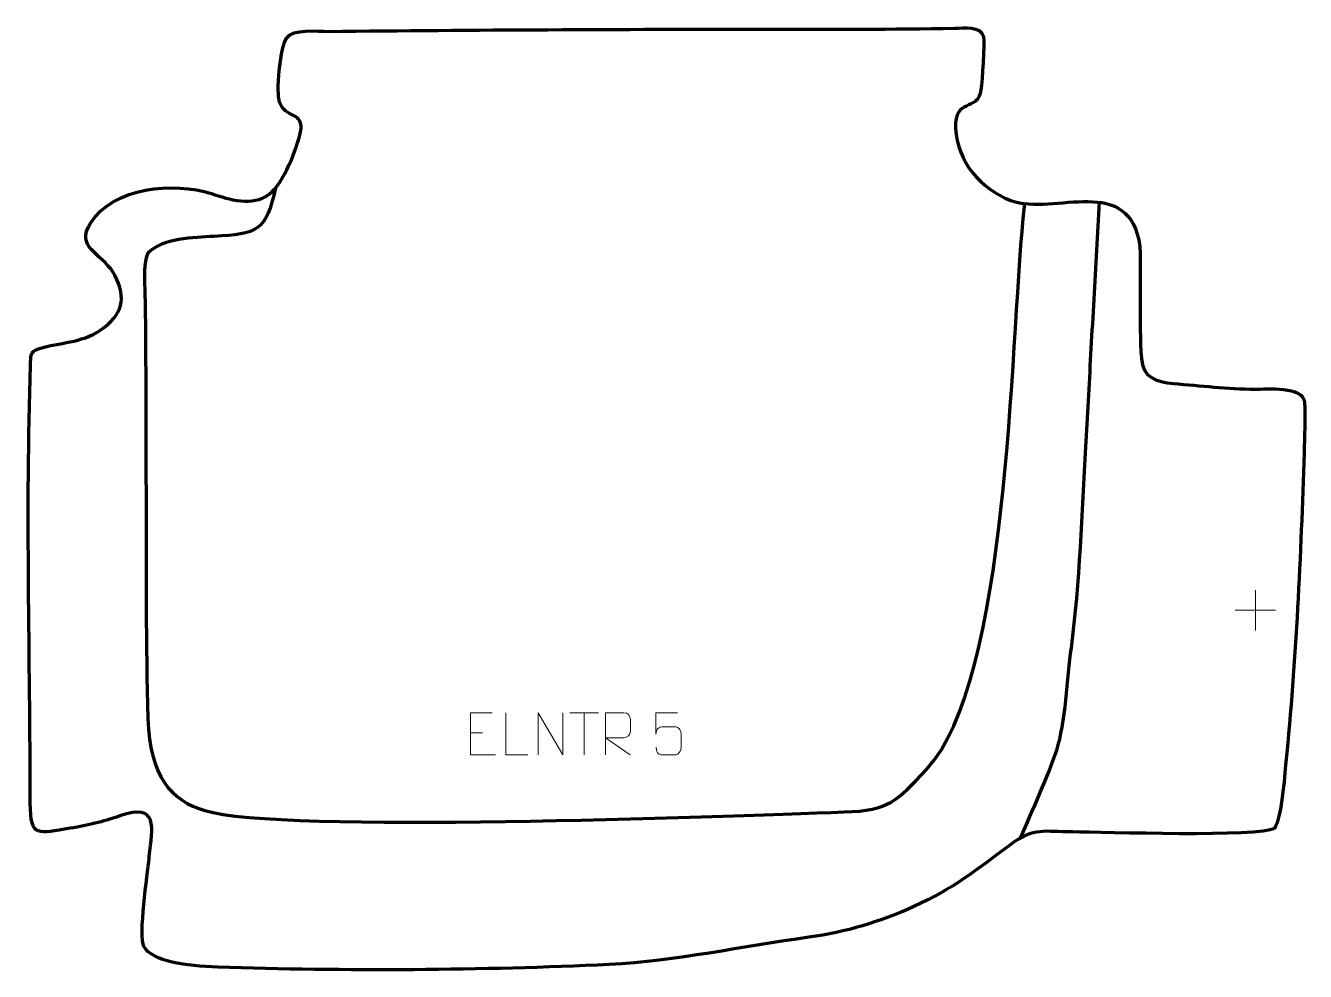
# Model space of a CAD drawing. Header units: millimetres. Extents: x -467 to 291, y 129 to 690.
import ezdxf

# ---------------------------------------------------------------- set-up
doc = ezdxf.new("R2010")
doc.units = ezdxf.units.MM
doc.header["$MEASUREMENT"] = 0
doc.layers.add('layer 2', color=7, linetype='Continuous')
doc.layers.add('layer 3', color=7, linetype='Continuous')

msp = doc.modelspace()

# ---------------------------------------------------------------- linework, layer by layer
at = {"layer": 'layer 2', "color": 142, "lineweight": 158}
for points, knots in [([(-319.2097, 593.1713), (-324.5251, 567.9338), (-329.8865, 565.8269), (-355.7477, 564.5076), (-355.7477, 564.5076), (-367.4605, 563.9101), (-386.2411, 563.5378), (-394.8257, 554.5834), (-394.8257, 554.5834), (-397.9488, 548.0733), (-396.6628, 533.6814), (-396.4383, 526.2138), (-396.4383, 526.2138), (-396.0436, 488.7679), (-395.9757, 451.3198), (-395.9332, 413.8722), (-395.9332, 413.8722), (-395.9332, 413.8722), (-395.93, 410.8762), (-395.93, 410.8762), (-395.93, 410.8762), (-395.9078, 366.7948), (-395.9671, 322.7422), (-394.8324, 278.6702), (-394.8324, 278.6702), (-393.9383, 244.4354), (-380.8529, 230.0033), (-361.0762, 224.1141), (-361.0762, 224.1141), (-315.4273, 210.5207), (-57.785, 220.7295), (17.996, 223.2827), (17.996, 223.2827), (45.1306, 224.2049), (48.9124, 229.6114), (66.8125, 248.4958), (66.8125, 248.4958), (115.5636, 300.651), (116.6517, 498.4144), (124.1165, 575.0613), (124.1165, 575.0613), (124.3582, 577.5433), (124.5999, 580.0253), (124.8417, 582.5073), (124.8417, 582.5073), (124.8417, 582.5073), (124.9867, 583.9965), (124.9867, 583.9965)], [0, 0, 0, 0, 0.07692308, 0.07692308, 0.07692308, 0.07692308, 0.15384615, 0.15384615, 0.15384615, 0.15384615, 0.23076923, 0.23076923, 0.23076923, 0.23076923, 0.30769231, 0.30769231, 0.30769231, 0.30769231, 0.38461538, 0.38461538, 0.38461538, 0.38461538, 0.46153846, 0.46153846, 0.46153846, 0.46153846, 0.53846154, 0.53846154, 0.53846154, 0.53846154, 0.61538462, 0.61538462, 0.61538462, 0.61538462, 0.69230769, 0.69230769, 0.69230769, 0.69230769, 0.76923077, 0.76923077, 0.76923077, 0.76923077, 0.84615385, 0.84615385, 0.84615385, 0.84615385, 1, 1, 1, 1]), ([(122.5857, 207.8047), (129.5065, 224.3645), (138.5391, 243.1605), (144.0101, 259.9585), (144.0101, 259.9585), (149.1544, 275.7535), (150.3942, 303.1307), (152.6897, 320.6058), (152.6897, 320.6058), (157.7933, 359.4591), (159.0853, 400.6086), (161.2715, 439.8621), (161.2715, 439.8621), (161.2715, 439.8621), (161.4379, 442.8494), (161.4379, 442.8494), (161.4379, 442.8494), (162.4639, 461.2713), (163.4899, 479.6931), (164.5159, 498.115), (164.5159, 498.115), (165.5974, 517.5327), (166.6788, 536.9504), (167.7603, 556.368), (167.7603, 556.368), (168.2872, 565.8279), (168.814, 575.2878), (169.3409, 584.7477)], [0, 0, 0, 0, 0.125, 0.125, 0.125, 0.125, 0.25, 0.25, 0.25, 0.25, 0.375, 0.375, 0.375, 0.375, 0.5, 0.5, 0.5, 0.5, 0.625, 0.625, 0.625, 0.625, 0.75, 0.75, 0.75, 0.75, 1, 1, 1, 1])]:
    msp.add_open_spline(points, degree=3, knots=knots, dxfattribs=at)
at = {"layer": 'layer 2', "color": 250, "lineweight": 9}
for points in [[(261.8192, 354.8389), (261.8192, 354.8389), (261.8192, 330.861), (261.8192, 330.861)], [(249.8303, 342.8499), (249.8303, 342.8499), (273.8082, 342.8499), (273.8082, 342.8499)], [(-144.6081, 282.0549), (-144.6081, 282.0549), (-127.6209, 282.0549), (-127.6209, 282.0549)], [(-136.1143, 257.1249), (-136.1143, 257.1249), (-136.1143, 282.0784), (-136.1143, 282.0784)], [(-203.5474, 270.1987), (-203.5474, 270.1987), (-196.3793, 270.1987), (-196.3793, 270.1987)]]:
    msp.add_open_spline(points, degree=3, dxfattribs=at)
for points, knots in [([(-190.6735, 282.0784), (-190.6735, 282.0784), (-203.5474, 282.0784), (-203.5474, 282.0784), (-203.5474, 282.0784), (-203.5474, 282.0784), (-203.5474, 257.1248), (-203.5474, 257.1248), (-203.5474, 257.1248), (-203.5474, 257.1248), (-188.6816, 257.1248), (-188.6816, 257.1248)], [0, 0, 0, 0, 0.25, 0.25, 0.25, 0.25, 0.5, 0.5, 0.5, 0.5, 1, 1, 1, 1]), ([(-169.64, 257.1248), (-169.64, 257.1248), (-182.5891, 257.1248), (-182.5891, 257.1248), (-182.5891, 257.1248), (-182.5891, 257.1248), (-182.5891, 282.0784), (-182.5891, 282.0784)], [0, 0, 0, 0, 0.33333333, 0.33333333, 0.33333333, 0.33333333, 1, 1, 1, 1]), ([(-163.4419, 257.1249), (-163.4419, 257.1249), (-163.4419, 282.0784), (-163.4419, 282.0784), (-163.4419, 282.0784), (-163.4419, 282.0784), (-148.7871, 257.1249), (-148.7871, 257.1249), (-148.7871, 257.1249), (-148.7871, 257.1249), (-148.7871, 282.0784), (-148.7871, 282.0784)], [0, 0, 0, 0, 0.25, 0.25, 0.25, 0.25, 0.5, 0.5, 0.5, 0.5, 1, 1, 1, 1]), ([(-123.4466, 257.1249), (-123.4466, 257.1249), (-123.4466, 282.0784), (-123.4466, 282.0784), (-123.4466, 282.0784), (-119.8518, 282.0784), (-116.2563, 282.0784), (-112.6611, 282.0784), (-112.6611, 282.0784), (-110.3358, 282.0407), (-108.7785, 280.5507), (-108.7826, 278.1843), (-108.7826, 278.1843), (-108.783, 276.1488), (-108.783, 273.0894), (-108.7826, 271.0534), (-108.7826, 271.0534), (-108.7891, 269.1779), (-110.6014, 267.2361), (-112.6109, 267.217), (-112.6109, 267.217), (-112.6109, 267.217), (-123.4466, 267.217), (-123.4466, 267.217), (-123.4466, 267.217), (-123.4466, 267.217), (-108.7919, 257.1249), (-108.7919, 257.1249)], [0, 0, 0, 0, 0.125, 0.125, 0.125, 0.125, 0.25, 0.25, 0.25, 0.25, 0.375, 0.375, 0.375, 0.375, 0.5, 0.5, 0.5, 0.5, 0.625, 0.625, 0.625, 0.625, 0.75, 0.75, 0.75, 0.75, 1, 1, 1, 1]), ([(-80.7204, 282.0564), (-80.7204, 282.0564), (-93.5721, 282.0564), (-93.5721, 282.0564), (-93.5721, 282.0564), (-93.5718, 277.8258), (-93.5718, 273.5949), (-93.5721, 269.3637), (-93.5721, 269.3637), (-93.5724, 272.6738), (-91.9414, 273.7456), (-89.1294, 273.8061), (-89.1294, 273.8061), (-86.6898, 273.8064), (-84.2503, 273.8064), (-81.8111, 273.8061), (-81.8111, 273.8061), (-80.1613, 273.8129), (-78.6864, 271.4324), (-78.6579, 269.3637), (-78.6579, 269.3637), (-78.6582, 266.7764), (-78.6582, 264.1888), (-78.6579, 261.6011), (-78.6579, 261.6011), (-78.6117, 259.6417), (-80.1111, 257.2054), (-81.737, 257.1469), (-81.737, 257.1469), (-83.6935, 257.1472), (-88.5885, 257.1472), (-90.5455, 257.1469), (-90.5455, 257.1469), (-92.391, 257.1381), (-93.4981, 259.1029), (-93.5189, 261.654)], [0, 0, 0, 0, 0.1, 0.1, 0.1, 0.1, 0.2, 0.2, 0.2, 0.2, 0.3, 0.3, 0.3, 0.3, 0.4, 0.4, 0.4, 0.4, 0.5, 0.5, 0.5, 0.5, 0.6, 0.6, 0.6, 0.6, 0.7, 0.7, 0.7, 0.7, 0.8, 0.8, 0.8, 0.8, 1, 1, 1, 1])]:
    msp.add_open_spline(points, degree=3, knots=knots, dxfattribs=at)
at = {"layer": 'layer 3', "color": 242, "lineweight": 158}
msp.add_open_spline([(213.229, 477.3396), (202.7329, 478.2263), (195.2079, 480.6849), (194.194, 492.2095), (194.194, 492.2095), (192.6529, 514.5052), (194.1241, 536.3425), (193.2593, 558.5016), (193.2593, 558.5016), (187.4359, 602.2998), (142.8304, 576.8225), (116.8203, 585.7249), (116.8203, 585.7249), (98.6837, 593.2709), (85.1274, 608.4484), (84.0963, 628.7356), (84.0963, 628.7356), (83.1765, 646.8343), (97.3012, 637.9952), (99.1161, 651.4433), (99.1161, 651.4433), (99.7444, 656.8228), (101.4858, 678.8158), (100.5321, 682.9814), (100.5321, 682.9814), (99.0386, 689.5048), (88.9948, 688.067), (83.5961, 687.9466), (83.5961, 687.9466), (46.8289, 687.1616), (9.3198, 687.5403), (-27.4958, 687.4708), (-27.4958, 687.4708), (-114.2946, 687.3127), (-200.9432, 687.0259), (-287.742, 686.0979), (-287.742, 686.0979), (-294.0645, 686.0303), (-309.0456, 687.9519), (-312.69, 681.9764), (-312.69, 681.9764), (-315.8814, 676.7437), (-317.2516, 660.3832), (-317.5134, 653.818), (-317.5134, 653.818), (-317.5134, 653.818), (-317.5299, 652.9599), (-317.5299, 652.9599), (-317.5299, 652.9599), (-317.5418, 649.9199), (-317.4558, 647.0853), (-316.715, 644.1276), (-316.715, 644.1276), (-313.7403, 634.4559), (-301.7759, 638.4839), (-304.3191, 626.4732), (-304.3191, 626.4732), (-306.4331, 616.4895), (-314.2296, 596.0523), (-322.9305, 589.5165), (-322.9305, 589.5165), (-332.8276, 582.0822), (-346.5384, 586.2688), (-357.0525, 589.93), (-357.0525, 589.93), (-379.6837, 597.0394), (-415.052, 593.9384), (-428.8418, 572.3404), (-428.8418, 572.3404), (-437.9266, 558.1114), (-422.8154, 554.9519), (-415.3975, 543.0999), (-415.3975, 543.0999), (-415.3975, 543.0999), (-414.4553, 541.5945), (-414.4553, 541.5945), (-414.4553, 541.5945), (-407.2637, 527.7008), (-409.8914, 518.1101), (-422.7758, 509.0513), (-422.7758, 509.0513), (-434.9593, 500.9834), (-446.5656, 502.0546), (-459.5904, 497.8821), (-459.5904, 497.8821), (-464.7988, 496.2136), (-464.1832, 493.6235), (-464.3759, 488.1924), (-464.3759, 488.1924), (-467.3215, 401.6414), (-464.6048, 315.0306), (-464.5289, 228.4537), (-464.5289, 228.4537), (-464.5104, 207.4182), (-459.742, 210.632), (-440.9564, 213.6343), (-440.9564, 213.6343), (-429.4441, 215.4743), (-422.4441, 217.1984), (-411.4866, 220.9424), (-411.4866, 220.9424), (-388.1061, 228.9311), (-392.1743, 214.2606), (-393.9642, 197.0162), (-393.9642, 197.0162), (-393.9642, 197.0162), (-394.0981, 195.7263), (-394.0981, 195.7263), (-394.0981, 195.7263), (-395.0386, 186.6862), (-400.4761, 149.4578), (-397.185, 143.5514), (-397.185, 143.5514), (-392.1629, 134.5382), (-372.121, 131.9057), (-353.4567, 131.28), (-353.4567, 131.28), (-278.5652, 128.769), (-196.0333, 129.2812), (-121.2361, 132.8295), (-121.2361, 132.8295), (-81.8049, 134.8096), (-42.1087, 143.6889), (-2.878, 148.9741), (-2.878, 148.9741), (19.2293, 152.0287), (38.9127, 158.1692), (59.323, 167.1608), (59.323, 167.1608), (82.3389, 177.5839), (96.3394, 188.8397), (116.2045, 203.5998), (116.2045, 203.5998), (130.964, 214.5664), (136.4809, 211.3885), (153.5277, 211.445), (153.5277, 211.445), (170.59, 211.3127), (265.2, 208.171), (273.0425, 213.5129), (273.0425, 213.5129), (277.3114, 219.1554), (279.0162, 244.2712), (279.8746, 252.7681), (279.8746, 252.7681), (285.9063, 312.4745), (288.7941, 376.1358), (290.6664, 436.1228), (290.6664, 436.1228), (290.9555, 445.6605), (291.4549, 456.683), (290.9646, 466.1785), (290.9646, 466.1785), (290.3936, 476.1096), (268.1907, 473.8983), (261.5593, 473.9816), (261.5593, 473.9816), (245.3538, 474.1852), (229.3551, 475.9626), (213.229, 477.3396)], degree=3, knots=[0, 0, 0, 0, 0.02439024, 0.02439024, 0.02439024, 0.02439024, 0.04878049, 0.04878049, 0.04878049, 0.04878049, 0.07317073, 0.07317073, 0.07317073, 0.07317073, 0.09756098, 0.09756098, 0.09756098, 0.09756098, 0.12195122, 0.12195122, 0.12195122, 0.12195122, 0.14634146, 0.14634146, 0.14634146, 0.14634146, 0.17073171, 0.17073171, 0.17073171, 0.17073171, 0.19512195, 0.19512195, 0.19512195, 0.19512195, 0.2195122, 0.2195122, 0.2195122, 0.2195122, 0.24390244, 0.24390244, 0.24390244, 0.24390244, 0.26829268, 0.26829268, 0.26829268, 0.26829268, 0.29268293, 0.29268293, 0.29268293, 0.29268293, 0.31707317, 0.31707317, 0.31707317, 0.31707317, 0.34146341, 0.34146341, 0.34146341, 0.34146341, 0.36585366, 0.36585366, 0.36585366, 0.36585366, 0.3902439, 0.3902439, 0.3902439, 0.3902439, 0.41463415, 0.41463415, 0.41463415, 0.41463415, 0.43902439, 0.43902439, 0.43902439, 0.43902439, 0.46341463, 0.46341463, 0.46341463, 0.46341463, 0.48780488, 0.48780488, 0.48780488, 0.48780488, 0.51219512, 0.51219512, 0.51219512, 0.51219512, 0.53658537, 0.53658537, 0.53658537, 0.53658537, 0.56097561, 0.56097561, 0.56097561, 0.56097561, 0.58536585, 0.58536585, 0.58536585, 0.58536585, 0.6097561, 0.6097561, 0.6097561, 0.6097561, 0.63414634, 0.63414634, 0.63414634, 0.63414634, 0.65853659, 0.65853659, 0.65853659, 0.65853659, 0.68292683, 0.68292683, 0.68292683, 0.68292683, 0.70731707, 0.70731707, 0.70731707, 0.70731707, 0.73170732, 0.73170732, 0.73170732, 0.73170732, 0.75609756, 0.75609756, 0.75609756, 0.75609756, 0.7804878, 0.7804878, 0.7804878, 0.7804878, 0.80487805, 0.80487805, 0.80487805, 0.80487805, 0.82926829, 0.82926829, 0.82926829, 0.82926829, 0.85365854, 0.85365854, 0.85365854, 0.85365854, 0.87804878, 0.87804878, 0.87804878, 0.87804878, 0.90243902, 0.90243902, 0.90243902, 0.90243902, 0.92682927, 0.92682927, 0.92682927, 0.92682927, 0.95121951, 0.95121951, 0.95121951, 0.95121951, 1, 1, 1, 1], dxfattribs=at)

doc.saveas('drawing.dxf')
